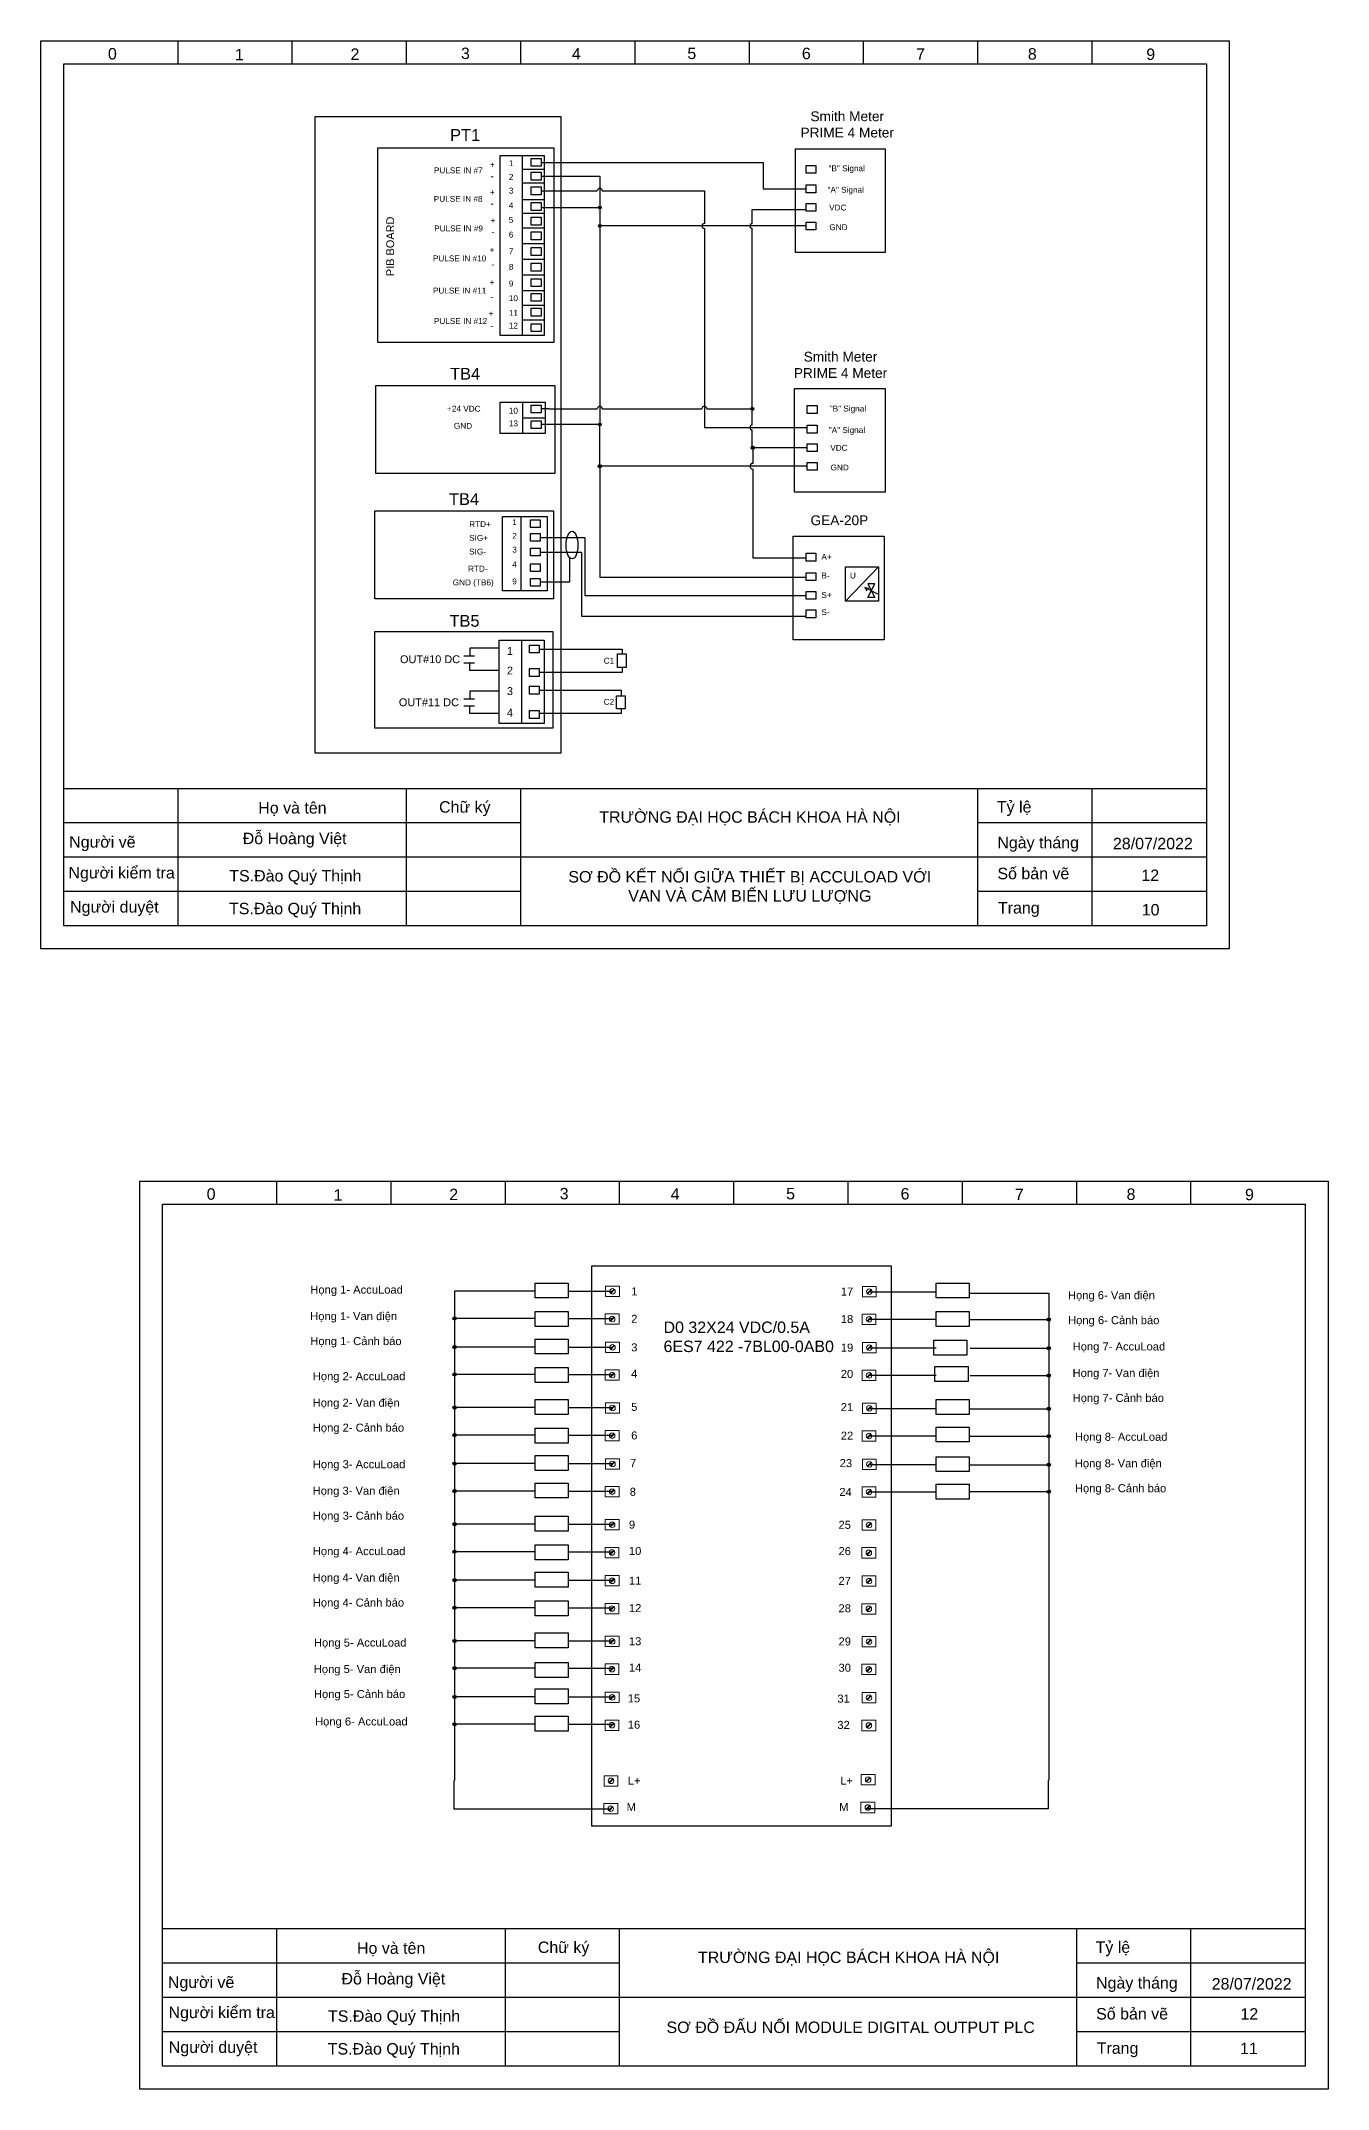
# Model space of a CAD drawing. Header units: inches. Extents: x 1923212 to 1925881, y 1073103 to 1074593.
# Drawn here: x 1925314 to 1925878, y 1073682 to 1074578 of the extents above; entities that cross this region are included whole.
import ezdxf

# ---------------------------------------------------------------- set-up
doc = ezdxf.new("R2010")
doc.units = ezdxf.units.IN
doc.header["$MEASUREMENT"] = 0
doc.linetypes.add('CONTINOUS', pattern=[0])
for name, color, linetype, lineweight in [('11', 7, 'CONTINOUS', 5), ('Net chu', 240, 'Continuous', 25), ('Net vien', 5, 'Continuous', 25), ('P', 250, 'Continuous', 9)]:
    doc.layers.add(name, color=color, linetype=linetype, lineweight=lineweight)
for name, color, linetype in [('SYMS', 7, 'Continuous'), ('WIRES', 7, 'Continuous'), ('YEL_14_THHN', 2, 'Continuous')]:
    doc.layers.add(name, color=color, linetype=linetype)
doc.styles.get("Standard").update_dxf_attribs({"font": 'arial.ttf'})

# ---------------------------------------------------------------- blocks, each defined once
blk = doc.blocks.new('WDDOT')
for radius in [0.72, 0.449, 0.223]:
    blk.add_circle((0, 0), radius)

msp = doc.modelspace()

# ---------------------------------------------------------------- linework, layer by layer
for p, q in [((1925525.02, 1074527.98), (1925525.02, 1074449.26)), ((1925525.02, 1074521.99), (1925534.65, 1074521.99)), ((1925525.02, 1074516), (1925534.65, 1074516)), ((1925525.02, 1074508.73), (1925534.65, 1074508.73)), ((1925525.02, 1074502.74), (1925534.65, 1074502.74)), ((1925525.02, 1074496.32), (1925534.65, 1074496.32)), ((1925525.02, 1074489.47), (1925534.65, 1074489.47)), ((1925525.02, 1074482.63), (1925534.65, 1074482.63)), ((1925525.02, 1074475.78), (1925534.65, 1074475.78)), ((1925525.02, 1074468.94), (1925534.65, 1074468.94)), ((1925525.02, 1074462.52), (1925534.65, 1074462.52)), ((1925525.02, 1074456.1), (1925534.65, 1074456.1)), ((1925525.23, 1074420.16), (1925525.23, 1074406.47)), ((1925525.23, 1074413.32), (1925535.07, 1074413.32)), ((1925524.5, 1074370.09), (1925524.5, 1074337.59)), ((1925546, 1074341.59), (1925545.97, 1074352.06)), ((1925681, 1074348.09), (1925666.5, 1074333.09)), ((1925533, 1074341.59), (1925546, 1074341.59)), ((1925680.76, 1074336.21), (1925674.98, 1074339.04)), ((1925675.05, 1074339.01), (1925675.87, 1074337.67)), ((1925675.05, 1074339.01), (1925676.69, 1074338.85)), ((1925676.34, 1074334.68), (1925679.34, 1074340.68)), ((1925679.34, 1074340.68), (1925676.34, 1074340.68)), ((1925676.34, 1074340.68), (1925679.34, 1074334.68)), ((1925679.34, 1074334.68), (1925676.34, 1074334.68)), ((1925514.54, 1074312.61), (1925502.13, 1074312.61)), ((1925502.13, 1074312.61), (1925502.13, 1074309.18)), ((1925514.54, 1074312.61), (1925514.54, 1074312.61)), ((1925524.81, 1074316.03), (1925524.81, 1074279.66)), ((1925499.57, 1074309.18), (1925504.27, 1074309.18)), ((1925499.57, 1074306.19), (1925504.27, 1074306.19)), ((1925502.13, 1074302.77), (1925502.13, 1074306.19)), ((1925514.54, 1074302.77), (1925502.13, 1074302.77)), ((1925514.54, 1074302.77), (1925514.54, 1074302.77)), ((1925514.54, 1074293.78), (1925502.13, 1074293.78)), ((1925502.13, 1074293.78), (1925502.13, 1074290.36)), ((1925514.54, 1074293.78), (1925514.54, 1074293.78)), ((1925499.57, 1074290.36), (1925504.27, 1074290.36)), ((1925499.57, 1074287.36), (1925504.27, 1074287.36)), ((1925502.13, 1074283.94), (1925502.13, 1074287.36)), ((1925514.54, 1074283.94), (1925502.13, 1074283.94)), ((1925514.54, 1074283.94), (1925514.54, 1074283.94))]:
    msp.add_line(p, q)
for points in [[(1925434.5, 1074545.09), (1925542, 1074545.09), (1925542, 1074266.59), (1925434.5, 1074266.59)], [(1925461.91, 1074531.4), (1925538.93, 1074531.4), (1925538.93, 1074446.26), (1925461.91, 1074446.26)], [(1925515.39, 1074527.98), (1925534.65, 1074527.98), (1925534.65, 1074449.26), (1925515.39, 1074449.26)], [(1925529.08, 1074526.7), (1925533.36, 1074526.7), (1925533.36, 1074523.27), (1925529.08, 1074523.27)], [(1925644.6, 1074530.97), (1925683.96, 1074530.97), (1925683.96, 1074485.62), (1925644.6, 1074485.62)], [(1925529.08, 1074520.71), (1925533.36, 1074520.71), (1925533.36, 1074517.28), (1925529.08, 1074517.28)], [(1925649.31, 1074523.7), (1925653.59, 1074523.7), (1925653.59, 1074520.28), (1925649.31, 1074520.28)], [(1925529.08, 1074514.29), (1925533.36, 1074514.29), (1925533.36, 1074510.87), (1925529.08, 1074510.87)], [(1925529.08, 1074507.44), (1925533.36, 1074507.44), (1925533.36, 1074504.02), (1925529.08, 1074504.02)], [(1925649.31, 1074515.14), (1925653.59, 1074515.14), (1925653.59, 1074511.72), (1925649.31, 1074511.72)], [(1925649.31, 1074507.02), (1925653.59, 1074507.02), (1925653.59, 1074503.59), (1925649.31, 1074503.59)], [(1925529.08, 1074501.03), (1925533.36, 1074501.03), (1925533.36, 1074497.6), (1925529.08, 1074497.6)], [(1925649.31, 1074498.89), (1925653.59, 1074498.89), (1925653.59, 1074495.46), (1925649.31, 1074495.46)], [(1925529.08, 1074494.61), (1925533.36, 1074494.61), (1925533.36, 1074491.19), (1925529.08, 1074491.19)], [(1925529.08, 1074487.76), (1925533.36, 1074487.76), (1925533.36, 1074484.34), (1925529.08, 1074484.34)], [(1925529.08, 1074480.92), (1925533.36, 1074480.92), (1925533.36, 1074477.49), (1925529.08, 1074477.49)], [(1925529.08, 1074474.07), (1925533.36, 1074474.07), (1925533.36, 1074470.65), (1925529.08, 1074470.65)], [(1925529.08, 1074467.65), (1925533.36, 1074467.65), (1925533.36, 1074464.23), (1925529.08, 1074464.23)], [(1925529.08, 1074461.24), (1925533.36, 1074461.24), (1925533.36, 1074457.81), (1925529.08, 1074457.81)], [(1925529.08, 1074454.39), (1925533.36, 1074454.39), (1925533.36, 1074450.97), (1925529.08, 1074450.97)], [(1925461.06, 1074427.44), (1925539.35, 1074427.44), (1925539.35, 1074388.93), (1925461.06, 1074388.93)], [(1925644.17, 1074426.15), (1925683.96, 1074426.15), (1925683.96, 1074380.8), (1925644.17, 1074380.8)], [(1925515.39, 1074420.16), (1925535.07, 1074420.16), (1925535.07, 1074406.47), (1925515.39, 1074406.47)], [(1925529.08, 1074418.88), (1925533.36, 1074418.88), (1925533.36, 1074415.46), (1925529.08, 1074415.46)], [(1925649.83, 1074418.62), (1925654.11, 1074418.62), (1925654.11, 1074415.2), (1925649.83, 1074415.2)], [(1925529.08, 1074412.03), (1925533.36, 1074412.03), (1925533.36, 1074408.61), (1925529.08, 1074408.61)], [(1925649.83, 1074410.06), (1925654.11, 1074410.06), (1925654.11, 1074406.64), (1925649.83, 1074406.64)], [(1925649.83, 1074401.94), (1925654.11, 1074401.94), (1925654.11, 1074398.51), (1925649.83, 1074398.51)], [(1925649.83, 1074393.81), (1925654.11, 1074393.81), (1925654.11, 1074390.38), (1925649.83, 1074390.38)], [(1925460.56, 1074372.6), (1925538.85, 1074372.6), (1925538.85, 1074334.09), (1925460.56, 1074334.09)], [(1925516.5, 1074370.09), (1925536, 1074370.09), (1925536, 1074337.59), (1925516.5, 1074337.59)], [(1925528.72, 1074368.69), (1925533, 1074368.69), (1925533, 1074365.26), (1925528.72, 1074365.26)], [(1925528.72, 1074362.7), (1925533, 1074362.7), (1925533, 1074359.27), (1925528.72, 1074359.27)], [(1925528.72, 1074356.28), (1925533, 1074356.28), (1925533, 1074352.86), (1925528.72, 1074352.86)], [(1925643.67, 1074361.59), (1925683.46, 1074361.59), (1925683.46, 1074316.24), (1925643.67, 1074316.24)], [(1925528.72, 1074349.43), (1925533, 1074349.43), (1925533, 1074346.01), (1925528.72, 1074346.01)], [(1925649.33, 1074354.06), (1925653.61, 1074354.06), (1925653.61, 1074350.64), (1925649.33, 1074350.64)], [(1925649.33, 1074345.51), (1925653.61, 1074345.51), (1925653.61, 1074342.08), (1925649.33, 1074342.08)], [(1925666.5, 1074348.09), (1925681, 1074348.09), (1925681, 1074333.09), (1925666.5, 1074333.09)], [(1925528.72, 1074343.02), (1925533, 1074343.02), (1925533, 1074339.59), (1925528.72, 1074339.59)], [(1925649.33, 1074337.38), (1925653.61, 1074337.38), (1925653.61, 1074333.95), (1925649.33, 1074333.95)], [(1925649.33, 1074329.25), (1925653.61, 1074329.25), (1925653.61, 1074325.82), (1925649.33, 1074325.82)], [(1925460.63, 1074319.88), (1925538.5, 1074319.88), (1925538.5, 1074277.52), (1925460.63, 1074277.52)], [(1925514.97, 1074316.03), (1925534.65, 1074316.03), (1925534.65, 1074279.66), (1925514.97, 1074279.66)], [(1925528.23, 1074313.89), (1925532.51, 1074313.89), (1925532.51, 1074310.47), (1925528.23, 1074310.47)], [(1925566.74, 1074310.04), (1925570.59, 1074310.04), (1925570.59, 1074304.05), (1925566.74, 1074304.05)], [(1925528.23, 1074303.62), (1925532.51, 1074303.62), (1925532.51, 1074300.2), (1925528.23, 1074300.2)], [(1925528.23, 1074295.92), (1925532.51, 1074295.92), (1925532.51, 1074292.5), (1925528.23, 1074292.5)], [(1925528.23, 1074285.22), (1925532.51, 1074285.22), (1925532.51, 1074281.8), (1925528.23, 1074281.8)], [(1925566.31, 1074291.64), (1925570.16, 1074291.64), (1925570.16, 1074286.08), (1925566.31, 1074286.08)], [(1925555.49, 1074042.41), (1925686.49, 1074042.41), (1925686.49, 1073797.41), (1925555.49, 1073797.41)], [(1925530.71, 1074034.91), (1925545.21, 1074034.91), (1925545.21, 1074028.41), (1925530.71, 1074028.41)], [(1925706.21, 1074034.91), (1925720.71, 1074034.91), (1925720.71, 1074028.41), (1925706.21, 1074028.41)], [(1925530.71, 1074022.41), (1925545.21, 1074022.41), (1925545.21, 1074015.91), (1925530.71, 1074015.91)], [(1925706.21, 1074022.41), (1925720.71, 1074022.41), (1925720.71, 1074015.91), (1925706.21, 1074015.91)], [(1925530.71, 1074010.41), (1925545.21, 1074010.41), (1925545.21, 1074003.91), (1925530.71, 1074003.91)], [(1925705.21, 1074009.91), (1925719.71, 1074009.91), (1925719.71, 1074003.41), (1925705.21, 1074003.41)], [(1925530.71, 1073997.91), (1925545.21, 1073997.91), (1925545.21, 1073991.41), (1925530.71, 1073991.41)], [(1925705.71, 1073998.41), (1925720.21, 1073998.41), (1925720.21, 1073991.91), (1925705.71, 1073991.91)], [(1925530.71, 1073983.91), (1925545.21, 1073983.91), (1925545.21, 1073977.41), (1925530.71, 1073977.41)], [(1925706.21, 1073983.91), (1925720.71, 1073983.91), (1925720.71, 1073977.41), (1925706.21, 1073977.41)], [(1925530.71, 1073971.41), (1925545.21, 1073971.41), (1925545.21, 1073964.91), (1925530.71, 1073964.91)], [(1925706.21, 1073971.91), (1925720.71, 1073971.91), (1925720.71, 1073965.41), (1925706.21, 1073965.41)], [(1925530.71, 1073959.41), (1925545.21, 1073959.41), (1925545.21, 1073952.91), (1925530.71, 1073952.91)], [(1925706.21, 1073958.91), (1925720.71, 1073958.91), (1925720.71, 1073952.41), (1925706.21, 1073952.41)], [(1925530.71, 1073947.41), (1925545.21, 1073947.41), (1925545.21, 1073940.91), (1925530.71, 1073940.91)], [(1925706.21, 1073946.91), (1925720.71, 1073946.91), (1925720.71, 1073940.41), (1925706.21, 1073940.41)], [(1925530.71, 1073932.91), (1925545.21, 1073932.91), (1925545.21, 1073926.41), (1925530.71, 1073926.41)], [(1925530.71, 1073920.41), (1925545.21, 1073920.41), (1925545.21, 1073913.91), (1925530.71, 1073913.91)], [(1925530.71, 1073908.41), (1925545.21, 1073908.41), (1925545.21, 1073901.91), (1925530.71, 1073901.91)], [(1925530.71, 1073895.91), (1925545.21, 1073895.91), (1925545.21, 1073889.41), (1925530.71, 1073889.41)], [(1925530.71, 1073881.91), (1925545.21, 1073881.91), (1925545.21, 1073875.41), (1925530.71, 1073875.41)], [(1925530.71, 1073868.91), (1925545.21, 1073868.91), (1925545.21, 1073862.41), (1925530.71, 1073862.41)], [(1925530.71, 1073857.41), (1925545.21, 1073857.41), (1925545.21, 1073850.91), (1925530.71, 1073850.91)], [(1925530.71, 1073845.41), (1925545.21, 1073845.41), (1925545.21, 1073838.91), (1925530.71, 1073838.91)]]:
    msp.add_lwpolyline(points, close=True)
msp.add_ellipse((1925546.91, 1074357.64), major_axis=(0, -6), ratio=0.431174)
at = {"layer": '11', "linetype": 'Continuous'}
for points in [[(1925567.61, 1074033.55), (1925567.61, 1074029.02), (1925561.58, 1074029.02), (1925561.58, 1074033.55)], [(1925680.02, 1074033.41), (1925680.02, 1074028.88), (1925673.99, 1074028.88), (1925673.99, 1074033.41)], [(1925567.49, 1074021.41), (1925567.49, 1074016.88), (1925561.45, 1074016.88), (1925561.45, 1074021.41)], [(1925679.89, 1074021.27), (1925679.89, 1074016.74), (1925673.86, 1074016.74), (1925673.86, 1074021.27)], [(1925567.61, 1074009.05), (1925567.61, 1074004.52), (1925561.58, 1074004.52), (1925561.58, 1074009.05)], [(1925680.02, 1074008.91), (1925680.02, 1074004.38), (1925673.99, 1074004.38), (1925673.99, 1074008.91)], [(1925567.49, 1073996.91), (1925567.49, 1073992.38), (1925561.45, 1073992.38), (1925561.45, 1073996.91)], [(1925679.89, 1073996.77), (1925679.89, 1073992.24), (1925673.86, 1073992.24), (1925673.86, 1073996.77)], [(1925567.61, 1073982.55), (1925567.61, 1073978.02), (1925561.58, 1073978.02), (1925561.58, 1073982.55)], [(1925680.02, 1073982.41), (1925680.02, 1073977.88), (1925673.99, 1073977.88), (1925673.99, 1073982.41)], [(1925567.49, 1073970.41), (1925567.49, 1073965.88), (1925561.45, 1073965.88), (1925561.45, 1073970.41)], [(1925679.89, 1073970.27), (1925679.89, 1073965.74), (1925673.86, 1073965.74), (1925673.86, 1073970.27)], [(1925567.61, 1073958.05), (1925567.61, 1073953.52), (1925561.58, 1073953.52), (1925561.58, 1073958.05)], [(1925680.02, 1073957.91), (1925680.02, 1073953.38), (1925673.99, 1073953.38), (1925673.99, 1073957.91)], [(1925567.49, 1073945.91), (1925567.49, 1073941.38), (1925561.45, 1073941.38), (1925561.45, 1073945.91)], [(1925679.89, 1073945.77), (1925679.89, 1073941.24), (1925673.86, 1073941.24), (1925673.86, 1073945.77)], [(1925567.49, 1073931.44), (1925567.49, 1073926.91), (1925561.45, 1073926.91), (1925561.45, 1073931.44)], [(1925679.89, 1073931.3), (1925679.89, 1073926.77), (1925673.86, 1073926.77), (1925673.86, 1073931.3)], [(1925567.36, 1073919.3), (1925567.36, 1073914.77), (1925561.32, 1073914.77), (1925561.32, 1073919.3)], [(1925679.76, 1073919.17), (1925679.76, 1073914.63), (1925673.73, 1073914.63), (1925673.73, 1073919.17)], [(1925567.49, 1073906.94), (1925567.49, 1073902.41), (1925561.45, 1073902.41), (1925561.45, 1073906.94)], [(1925679.89, 1073906.8), (1925679.89, 1073902.27), (1925673.86, 1073902.27), (1925673.86, 1073906.8)], [(1925567.36, 1073894.8), (1925567.36, 1073890.27), (1925561.32, 1073890.27), (1925561.32, 1073894.8)], [(1925679.76, 1073894.67), (1925679.76, 1073890.13), (1925673.73, 1073890.13), (1925673.73, 1073894.67)], [(1925567.49, 1073880.44), (1925567.49, 1073875.91), (1925561.45, 1073875.91), (1925561.45, 1073880.44)], [(1925679.89, 1073880.3), (1925679.89, 1073875.77), (1925673.86, 1073875.77), (1925673.86, 1073880.3)], [(1925567.36, 1073868.3), (1925567.36, 1073863.77), (1925561.32, 1073863.77), (1925561.32, 1073868.3)], [(1925679.76, 1073868.17), (1925679.76, 1073863.63), (1925673.73, 1073863.63), (1925673.73, 1073868.17)], [(1925567.49, 1073855.94), (1925567.49, 1073851.41), (1925561.45, 1073851.41), (1925561.45, 1073855.94)], [(1925679.89, 1073855.8), (1925679.89, 1073851.27), (1925673.86, 1073851.27), (1925673.86, 1073855.8)], [(1925567.36, 1073843.8), (1925567.36, 1073839.27), (1925561.32, 1073839.27), (1925561.32, 1073843.8)], [(1925679.76, 1073843.67), (1925679.76, 1073839.13), (1925673.73, 1073839.13), (1925673.73, 1073843.67)], [(1925566.99, 1073819.44), (1925566.99, 1073814.91), (1925560.95, 1073814.91), (1925560.95, 1073819.44)], [(1925679.49, 1073819.94), (1925679.49, 1073815.41), (1925673.45, 1073815.41), (1925673.45, 1073819.94)], [(1925566.86, 1073807.3), (1925566.86, 1073802.77), (1925560.82, 1073802.77), (1925560.82, 1073807.3)], [(1925679.36, 1073807.8), (1925679.36, 1073803.27), (1925673.32, 1073803.27), (1925673.32, 1073807.8)]]:
    msp.add_lwpolyline(points, close=True, dxfattribs=at)
at = {"layer": 'Net vien'}
for p, q in [((1925374.5, 1074568.09), (1925374.5, 1074578.09)), ((1925424.5, 1074568.09), (1925424.5, 1074578.09)), ((1925474.5, 1074568.09), (1925474.5, 1074578.09)), ((1925524.5, 1074568.09), (1925524.5, 1074578.09)), ((1925574.5, 1074568.09), (1925574.5, 1074578.09)), ((1925624.5, 1074568.09), (1925624.5, 1074578.09)), ((1925674.5, 1074568.09), (1925674.5, 1074578.09)), ((1925724.5, 1074568.09), (1925724.5, 1074578.09)), ((1925724.5, 1074568.09), (1925724.5, 1074578.09)), ((1925724.5, 1074568.09), (1925724.5, 1074578.09)), ((1925724.5, 1074568.09), (1925724.5, 1074578.09)), ((1925724.5, 1074568.09), (1925724.5, 1074578.09)), ((1925724.5, 1074568.09), (1925724.5, 1074578.09)), ((1925724.5, 1074568.09), (1925724.5, 1074578.09)), ((1925724.5, 1074568.09), (1925724.5, 1074578.09)), ((1925774.5, 1074568.09), (1925774.5, 1074578.09)), ((1925324.5, 1074191.09), (1925324.5, 1074568.09)), ((1925324.5, 1074568.09), (1925824.5, 1074568.09)), ((1925824.5, 1074568.09), (1925824.5, 1074191.09)), ((1925824.5, 1074251.09), (1925324.5, 1074251.09)), ((1925374.5, 1074191.09), (1925374.5, 1074251.09)), ((1925474.5, 1074191.09), (1925474.5, 1074251.09)), ((1925524.5, 1074191.09), (1925524.5, 1074251.09)), ((1925724.5, 1074191.09), (1925724.5, 1074251.09)), ((1925774.5, 1074191.09), (1925774.5, 1074251.09)), ((1925524.5, 1074236.09), (1925324.5, 1074236.09)), ((1925824.5, 1074236.09), (1925724.5, 1074236.09)), ((1925824.5, 1074221.09), (1925324.5, 1074221.09)), ((1925524.5, 1074206.09), (1925324.5, 1074206.09)), ((1925824.5, 1074206.09), (1925724.5, 1074206.09)), ((1925824.5, 1074191.09), (1925324.5, 1074191.09)), ((1925824.5, 1074191.09), (1925324.5, 1074191.09)), ((1925417.71, 1074069.41), (1925417.71, 1074079.41)), ((1925467.71, 1074069.41), (1925467.71, 1074079.41)), ((1925517.71, 1074069.41), (1925517.71, 1074079.41)), ((1925567.71, 1074069.41), (1925567.71, 1074079.41)), ((1925617.71, 1074069.41), (1925617.71, 1074079.41)), ((1925667.71, 1074069.41), (1925667.71, 1074079.41)), ((1925717.71, 1074069.41), (1925717.71, 1074079.41)), ((1925767.71, 1074069.41), (1925767.71, 1074079.41)), ((1925767.71, 1074069.41), (1925767.71, 1074079.41)), ((1925767.71, 1074069.41), (1925767.71, 1074079.41)), ((1925767.71, 1074069.41), (1925767.71, 1074079.41)), ((1925767.71, 1074069.41), (1925767.71, 1074079.41)), ((1925767.71, 1074069.41), (1925767.71, 1074079.41)), ((1925767.71, 1074069.41), (1925767.71, 1074079.41)), ((1925767.71, 1074069.41), (1925767.71, 1074079.41)), ((1925817.71, 1074069.41), (1925817.71, 1074079.41)), ((1925367.71, 1073692.41), (1925367.71, 1074069.41)), ((1925367.71, 1074069.41), (1925867.71, 1074069.41)), ((1925867.71, 1074069.41), (1925867.71, 1073692.41)), ((1925867.71, 1073752.41), (1925367.71, 1073752.41)), ((1925417.71, 1073692.41), (1925417.71, 1073752.41)), ((1925517.71, 1073692.41), (1925517.71, 1073752.41)), ((1925567.71, 1073692.41), (1925567.71, 1073752.41)), ((1925767.71, 1073692.41), (1925767.71, 1073752.41)), ((1925817.71, 1073692.41), (1925817.71, 1073752.41)), ((1925567.71, 1073737.41), (1925367.71, 1073737.41)), ((1925867.71, 1073737.41), (1925767.71, 1073737.41)), ((1925867.71, 1073722.41), (1925367.71, 1073722.41)), ((1925567.71, 1073707.41), (1925367.71, 1073707.41)), ((1925867.71, 1073707.41), (1925767.71, 1073707.41)), ((1925867.71, 1073692.41), (1925367.71, 1073692.41)), ((1925867.71, 1073692.41), (1925367.71, 1073692.41))]:
    msp.add_line(p, q, dxfattribs=at)
for points in [[(1925314.5, 1074181.09), (1925314.5, 1074578.09), (1925834.5, 1074578.09), (1925834.5, 1074181.09), (1925314.5, 1074181.09)], [(1925357.71, 1073682.41), (1925357.71, 1074079.41), (1925877.71, 1074079.41), (1925877.71, 1073682.41), (1925357.71, 1073682.41)]]:
    msp.add_lwpolyline(points, close=True, dxfattribs=at)
at = {"layer": 'P', "color": 0, "linetype": 'Continuous'}
for points in [[(1925565.35, 1074032.22), (1925563.65, 1074030.52)], [(1925563.84, 1074030.34), (1925565.54, 1074032.04)], [(1925677.76, 1074032.09), (1925676.06, 1074030.38)], [(1925676.24, 1074030.2), (1925677.95, 1074031.9)], [(1925565.23, 1074020.09), (1925563.52, 1074018.38)], [(1925563.71, 1074018.2), (1925565.41, 1074019.9)], [(1925677.63, 1074019.95), (1925675.93, 1074018.25)], [(1925676.12, 1074018.06), (1925677.82, 1074019.76)], [(1925565.35, 1074007.72), (1925563.65, 1074006.02)], [(1925563.84, 1074005.84), (1925565.54, 1074007.54)], [(1925677.76, 1074007.59), (1925676.06, 1074005.88)], [(1925676.24, 1074005.7), (1925677.95, 1074007.4)], [(1925565.23, 1073995.59), (1925563.52, 1073993.88)], [(1925563.71, 1073993.7), (1925565.41, 1073995.4)], [(1925677.63, 1073995.45), (1925675.93, 1073993.75)], [(1925676.12, 1073993.56), (1925677.82, 1073995.26)], [(1925565.35, 1073981.22), (1925563.65, 1073979.52)], [(1925563.84, 1073979.34), (1925565.54, 1073981.04)], [(1925677.76, 1073981.09), (1925676.06, 1073979.38)], [(1925676.24, 1073979.2), (1925677.95, 1073980.9)], [(1925565.23, 1073969.09), (1925563.52, 1073967.38)], [(1925563.71, 1073967.2), (1925565.41, 1073968.9)], [(1925677.63, 1073968.95), (1925675.93, 1073967.25)], [(1925676.12, 1073967.06), (1925677.82, 1073968.76)], [(1925565.35, 1073956.72), (1925563.65, 1073955.02)], [(1925563.84, 1073954.84), (1925565.54, 1073956.54)], [(1925677.76, 1073956.59), (1925676.06, 1073954.88)], [(1925676.24, 1073954.7), (1925677.95, 1073956.4)], [(1925565.23, 1073944.59), (1925563.52, 1073942.88)], [(1925563.71, 1073942.7), (1925565.41, 1073944.4)], [(1925677.63, 1073944.45), (1925675.93, 1073942.75)], [(1925676.12, 1073942.56), (1925677.82, 1073944.26)], [(1925565.23, 1073930.12), (1925563.52, 1073928.42)], [(1925563.71, 1073928.23), (1925565.41, 1073929.94)], [(1925677.63, 1073929.98), (1925675.93, 1073928.28)], [(1925676.12, 1073928.1), (1925677.82, 1073929.8)], [(1925565.1, 1073917.98), (1925563.4, 1073916.28)], [(1925563.58, 1073916.1), (1925565.28, 1073917.8)], [(1925677.51, 1073917.84), (1925675.8, 1073916.14)], [(1925675.99, 1073915.96), (1925677.69, 1073917.66)], [(1925565.23, 1073905.62), (1925563.52, 1073903.92)], [(1925563.71, 1073903.73), (1925565.41, 1073905.44)], [(1925677.63, 1073905.48), (1925675.93, 1073903.78)], [(1925676.12, 1073903.6), (1925677.82, 1073905.3)], [(1925565.1, 1073893.48), (1925563.4, 1073891.78)], [(1925563.58, 1073891.6), (1925565.28, 1073893.3)], [(1925677.51, 1073893.34), (1925675.8, 1073891.64)], [(1925675.99, 1073891.46), (1925677.69, 1073893.16)], [(1925565.23, 1073879.12), (1925563.52, 1073877.42)], [(1925563.71, 1073877.23), (1925565.41, 1073878.94)], [(1925677.63, 1073878.98), (1925675.93, 1073877.28)], [(1925676.12, 1073877.1), (1925677.82, 1073878.8)], [(1925565.1, 1073866.98), (1925563.4, 1073865.28)], [(1925563.58, 1073865.1), (1925565.28, 1073866.8)], [(1925677.51, 1073866.84), (1925675.8, 1073865.14)], [(1925675.99, 1073864.96), (1925677.69, 1073866.66)], [(1925565.23, 1073854.62), (1925563.52, 1073852.92)], [(1925563.71, 1073852.73), (1925565.41, 1073854.44)], [(1925677.63, 1073854.48), (1925675.93, 1073852.78)], [(1925676.12, 1073852.6), (1925677.82, 1073854.3)], [(1925565.1, 1073842.48), (1925563.4, 1073840.78)], [(1925563.58, 1073840.6), (1925565.28, 1073842.3)], [(1925677.51, 1073842.34), (1925675.8, 1073840.64)], [(1925675.99, 1073840.46), (1925677.69, 1073842.16)], [(1925564.73, 1073818.12), (1925563.02, 1073816.42)], [(1925563.21, 1073816.23), (1925564.91, 1073817.94)], [(1925677.23, 1073818.62), (1925675.52, 1073816.92)], [(1925675.71, 1073816.73), (1925677.41, 1073818.44)], [(1925564.6, 1073805.98), (1925562.9, 1073804.28)], [(1925563.08, 1073804.1), (1925564.78, 1073805.8)], [(1925677.1, 1073806.48), (1925675.4, 1073804.78)], [(1925675.58, 1073804.6), (1925677.28, 1073806.3)]]:
    msp.add_lwpolyline(points, dxfattribs=at)
for centre in [(1925564.6, 1074031.28), (1925677, 1074031.14), (1925564.47, 1074019.14), (1925676.87, 1074019.01), (1925564.6, 1074006.78), (1925677, 1074006.64), (1925564.47, 1073994.64), (1925676.87, 1073994.51), (1925564.6, 1073980.28), (1925677, 1073980.14), (1925564.47, 1073968.14), (1925676.87, 1073968.01), (1925564.6, 1073955.78), (1925677, 1073955.64), (1925564.47, 1073943.64), (1925676.87, 1073943.51), (1925564.47, 1073929.18), (1925676.87, 1073929.04), (1925564.34, 1073917.04), (1925676.75, 1073916.9), (1925564.47, 1073904.68), (1925676.87, 1073904.54), (1925564.34, 1073892.54), (1925676.75, 1073892.4), (1925564.47, 1073878.18), (1925676.87, 1073878.04), (1925564.34, 1073866.04), (1925676.75, 1073865.9), (1925564.47, 1073853.68), (1925676.87, 1073853.54), (1925564.34, 1073841.54), (1925676.75, 1073841.4), (1925563.97, 1073817.18), (1925676.47, 1073817.68), (1925563.84, 1073805.04), (1925676.34, 1073805.54)]:
    msp.add_circle(centre, 1.21, dxfattribs=at)
at = {"layer": 'YEL_14_THHN'}
for p, q in [((1925533.36, 1074524.98), (1925630.48, 1074524.98)), ((1925630.48, 1074524.98), (1925630.48, 1074513.43)), ((1925533.36, 1074519), (1925559.03, 1074519)), ((1925559.03, 1074519), (1925559.03, 1074410.32)), ((1925533.36, 1074512.58), (1925557.95, 1074512.58)), ((1925560.12, 1074512.58), (1925604.81, 1074512.58)), ((1925604.81, 1074512.58), (1925604.81, 1074498.26)), ((1925630.48, 1074513.43), (1925649.31, 1074513.43)), ((1925533.36, 1074505.3), (1925559.03, 1074505.3)), ((1925625.78, 1074498.26), (1925625.78, 1074504.45)), ((1925625.78, 1074504.45), (1925649.31, 1074504.45)), ((1925649.31, 1074497.18), (1925559.03, 1074497.18)), ((1925604.81, 1074496.09), (1925604.81, 1074409.04)), ((1925625.78, 1074417.17), (1925625.78, 1074496.09)), ((1925536.79, 1074417.17), (1925533.36, 1074417.17)), ((1925536.79, 1074417.17), (1925557.95, 1074417.17)), ((1925560.12, 1074417.17), (1925603.73, 1074417.17)), ((1925605.9, 1074417.17), (1925625.78, 1074417.17)), ((1925625.78, 1074410.13), (1925625.78, 1074417.17)), ((1925536.79, 1074410.32), (1925533.36, 1074410.32)), ((1925559.03, 1074410.32), (1925536.79, 1074410.32)), ((1925559.03, 1074392.1), (1925559.03, 1074410.32)), ((1925604.81, 1074409.04), (1925649.74, 1074409.04)), ((1925625.78, 1074400.22), (1925625.78, 1074407.95)), ((1925649.83, 1074400.22), (1925625.78, 1074400.22)), ((1925626, 1074400.22), (1925626, 1074393.37)), ((1925559, 1074392.1), (1925559, 1074343.59)), ((1925649.83, 1074392.1), (1925559.03, 1074392.1)), ((1925626, 1074390.83), (1925626, 1074352.09)), ((1925533, 1074360.99), (1925552.5, 1074360.99)), ((1925533, 1074354.57), (1925551, 1074354.57)), ((1925551, 1074354.57), (1925551, 1074326.59)), ((1925552.5, 1074360.99), (1925552.5, 1074335.59)), ((1925626, 1074352.09), (1925649.5, 1074352.09)), ((1925559, 1074343.59), (1925649, 1074343.59)), ((1925552.5, 1074335.59), (1925649, 1074335.59)), ((1925551, 1074326.59), (1925649.5, 1074326.59)), ((1925532.51, 1074312.18), (1925568.88, 1074312.18)), ((1925568.88, 1074312.18), (1925568.88, 1074310.04)), ((1925568.88, 1074301.91), (1925532.51, 1074301.91)), ((1925568.88, 1074304.05), (1925568.88, 1074301.91)), ((1925532.51, 1074294.21), (1925568.45, 1074294.21)), ((1925568.45, 1074294.21), (1925568.45, 1074291.64)), ((1925568.45, 1074283.94), (1925532.51, 1074283.94)), ((1925568.45, 1074286.08), (1925568.45, 1074283.94)), ((1925530.49, 1074031.41), (1925495.49, 1074031.41)), ((1925495.49, 1074031.41), (1925495.49, 1073817.41)), ((1925545.49, 1074031.41), (1925564.49, 1074031.41)), ((1925706.17, 1074030.91), (1925676.99, 1074030.91)), ((1925721.17, 1074030.41), (1925755.49, 1074030.41)), ((1925755.49, 1074030.41), (1925755.49, 1073817.41)), ((1925530.49, 1074019.41), (1925495.49, 1074019.41)), ((1925545.49, 1074019.41), (1925564.49, 1074019.41)), ((1925706.17, 1074018.91), (1925676.99, 1074018.91)), ((1925721.17, 1074018.91), (1925755.49, 1074018.91)), ((1925530.49, 1074006.91), (1925495.49, 1074006.91)), ((1925545.49, 1074006.91), (1925564.49, 1074006.91)), ((1925706.17, 1074006.41), (1925676.99, 1074006.41)), ((1925721.17, 1074006.41), (1925755.49, 1074006.41)), ((1925530.49, 1073994.91), (1925495.49, 1073994.91)), ((1925545.49, 1073994.91), (1925564.49, 1073994.91)), ((1925706.17, 1073994.41), (1925676.99, 1073994.41)), ((1925721.17, 1073994.41), (1925755.49, 1073994.41)), ((1925530.49, 1073980.41), (1925495.49, 1073980.41)), ((1925545.49, 1073980.41), (1925564.49, 1073980.41)), ((1925706.17, 1073979.91), (1925676.99, 1073979.91)), ((1925721.17, 1073979.91), (1925755.49, 1073979.91)), ((1925530.49, 1073968.41), (1925495.49, 1073968.41)), ((1925545.49, 1073968.41), (1925564.49, 1073968.41)), ((1925706.17, 1073967.91), (1925676.99, 1073967.91)), ((1925721.17, 1073967.91), (1925755.49, 1073967.91)), ((1925530.49, 1073955.91), (1925495.49, 1073955.91)), ((1925545.49, 1073955.91), (1925564.49, 1073955.91)), ((1925706.17, 1073955.41), (1925676.99, 1073955.41)), ((1925721.17, 1073955.41), (1925755.49, 1073955.41)), ((1925530.49, 1073943.91), (1925495.49, 1073943.91)), ((1925545.49, 1073943.91), (1925564.49, 1073943.91)), ((1925706.17, 1073943.41), (1925676.99, 1073943.41)), ((1925720.71, 1073943.66), (1925755.49, 1073943.66)), ((1925530.49, 1073929.41), (1925495.49, 1073929.41)), ((1925545.49, 1073929.41), (1925564.49, 1073929.41)), ((1925530.49, 1073917.41), (1925495.49, 1073917.41)), ((1925545.49, 1073917.41), (1925564.49, 1073917.41)), ((1925530.49, 1073904.91), (1925495.49, 1073904.91)), ((1925545.49, 1073904.91), (1925564.49, 1073904.91)), ((1925530.49, 1073892.91), (1925495.49, 1073892.91)), ((1925545.49, 1073892.91), (1925564.49, 1073892.91)), ((1925530.49, 1073878.41), (1925495.49, 1073878.41)), ((1925545.49, 1073878.41), (1925564.49, 1073878.41)), ((1925530.49, 1073866.41), (1925495.49, 1073866.41)), ((1925545.49, 1073866.41), (1925564.49, 1073866.41)), ((1925530.49, 1073853.91), (1925495.49, 1073853.91)), ((1925545.49, 1073853.91), (1925564.49, 1073853.91)), ((1925530.49, 1073841.91), (1925495.49, 1073841.91)), ((1925545.49, 1073841.91), (1925564.49, 1073841.91)), ((1925495.21, 1073817.41), (1925495.21, 1073804.91)), ((1925755.21, 1073817.41), (1925755.21, 1073804.91)), ((1925495.21, 1073804.91), (1925563.21, 1073804.91)), ((1925755.21, 1073804.91), (1925675.71, 1073804.91))]:
    msp.add_line(p, q, dxfattribs=at)
for centre, radius, start, end in [((1925559.03, 1074512.58), 1.09, 0, 180), ((1925604.81, 1074497.18), 1.09, 90, 270), ((1925625.78, 1074497.18), 1.09, 90, 270), ((1925559.03, 1074417.17), 1.09, 0, 180), ((1925604.81, 1074417.17), 1.09, 0, 180), ((1925625.78, 1074409.04), 1.09, 90, 270), ((1925626, 1074392.1), 1.27, 90, 270)]:
    msp.add_arc(centre, radius, start, end, dxfattribs=at)

# ---------------------------------------------------------------- block references
at = {"layer": 'SYMS', "xscale": 0.8556881068462262, "yscale": 0.8556881068462262, "zscale": 0.8556881068462262}
for p in [(1925559.03, 1074505.3), (1925559.03, 1074497.18), (1925625.78, 1074417.17), (1925559.03, 1074410.32)]:
    msp.add_blockref('WDDOT', p, dxfattribs=at)
at = {"layer": 'SYMS'}
for p in [(1925626, 1074400.22), (1925559, 1074392.1), (1925495.49, 1074019.41), (1925755.49, 1074018.91), (1925495.49, 1074006.91), (1925755.49, 1074006.41), (1925495.49, 1073994.91), (1925755.49, 1073994.41), (1925495.49, 1073980.41), (1925755.49, 1073979.91), (1925495.49, 1073968.41), (1925755.49, 1073967.91), (1925495.49, 1073955.91), (1925755.49, 1073955.41), (1925495.49, 1073943.91), (1925755.49, 1073943.66), (1925495.49, 1073929.41), (1925495.49, 1073917.41), (1925495.49, 1073904.91), (1925495.49, 1073892.91), (1925495.49, 1073878.41), (1925495.49, 1073866.41), (1925495.49, 1073853.91), (1925495.49, 1073841.91)]:
    msp.add_blockref('WDDOT', p, dxfattribs=at)

# ---------------------------------------------------------------- texts
at = {"color": 150, "insert": (1925465.62, 1074475.25), "char_height": 3.423, "attachment_point": 1, "rotation": 90}
msp.add_mtext_dynamic_manual_height_columns('PIB BOARD', width=31.2806, gutter_width=20.07, heights=[1.64], dxfattribs=at)
at = {"color": 150, "attachment_point": 1}
for s, width, gutter_width, insert, char_height in [('C1', 5.1599, 21.39, (1925560.75, 1074308.33), 2.567), ('C2', 5.1599, 21.39, (1925560.75, 1074290.36), 2.567), ('Họng 1- AccuLoad', 48.2585, 25, (1925432.37, 1074033.76), 3.5), ('Họng 6- Van điện', 61.9106, 25, (1925763.9, 1074031.32), 3.5), ('Họng 1- Van điện', 61.9106, 25, (1925432.32, 1074022.17), 3.5), ('Họng 6- Cảnh báo', 48.2585, 25, (1925763.95, 1074020.41), 3.5), ('Họng 1- Cảnh báo', 48.2585, 25, (1925432.37, 1074011.26), 3.5), ('Họng 7- AccuLoad', 48.2585, 25, (1925765.95, 1074008.91), 3.5), ('Họng 2- AccuLoad', 48.2585, 25, (1925433.45, 1073995.91), 3.5), ('Họng 7- Van điện', 61.9106, 25, (1925765.9, 1073997.32), 3.5), ('Họng 2- Van điện', 61.9106, 25, (1925433.4, 1073984.32), 3.5), ('Họng 7- Cảnh báo', 48.2585, 25, (1925765.95, 1073986.41), 3.5), ('Họng 2- Cảnh báo', 48.2585, 25, (1925433.45, 1073973.41), 3.5), ('Họng 8- AccuLoad', 48.2585, 25, (1925766.95, 1073969.41), 3.5), ('Họng 3- AccuLoad', 48.2585, 25, (1925433.45, 1073957.41), 3.5), ('Họng 8- Van điện', 61.9106, 25, (1925766.9, 1073957.82), 3.5), ('Họng 3- Van điện', 61.9106, 25, (1925433.4, 1073945.82), 3.5), ('Họng 8- Cảnh báo', 48.2585, 25, (1925766.95, 1073946.91), 3.5), ('Họng 3- Cảnh báo', 48.2585, 25, (1925433.45, 1073934.91), 3.5), ('Họng 4- AccuLoad', 48.2585, 25, (1925433.45, 1073919.41), 3.5), ('Họng 4- Van điện', 61.9106, 25, (1925433.4, 1073907.82), 3.5), ('Họng 4- Cảnh báo', 48.2585, 25, (1925433.45, 1073896.91), 3.5), ('Họng 5- AccuLoad', 48.2585, 25, (1925433.95, 1073879.41), 3.5), ('Họng 5- Van điện', 61.9106, 25, (1925433.9, 1073867.82), 3.5), ('Họng 5- Cảnh báo', 48.2585, 25, (1925433.95, 1073856.91), 3.5), ('Họng 6- AccuLoad', 48.2585, 25, (1925434.45, 1073844.91), 3.5)]:
    msp.add_mtext_dynamic_manual_height_columns(s, width=width, gutter_width=gutter_width, heights=[0], dxfattribs=dict(at, insert=insert, char_height=char_height))
at = {"color": 0, "char_height": 3.5, "attachment_point": 1}
for s, insert in [('1', (1925572.77, 1074033)), ('17', (1925664.49, 1074032.91)), ('2', (1925572.77, 1074021)), ('18', (1925664.49, 1074020.91)), ('3', (1925572.77, 1074008.5)), ('19', (1925664.49, 1074008.41)), ('4', (1925572.77, 1073997)), ('20', (1925664.49, 1073996.91)), ('5', (1925572.77, 1073982.5)), ('21', (1925664.49, 1073982.41)), ('6', (1925572.77, 1073970)), ('22', (1925664.49, 1073969.91)), ('7', (1925572.27, 1073958)), ('23', (1925663.99, 1073957.91)), ('8', (1925572.14, 1073945.36)), ('24', (1925663.86, 1073945.27)), ('9', (1925571.77, 1073931)), ('25', (1925663.49, 1073930.91)), ('10', (1925571.77, 1073919.5)), ('26', (1925663.49, 1073919.41)), ('11', (1925571.77, 1073906.5)), ('27', (1925663.49, 1073906.41)), ('12', (1925571.77, 1073894.5)), ('28', (1925663.49, 1073894.41)), ('13', (1925571.77, 1073880)), ('29', (1925663.49, 1073879.91)), ('14', (1925571.77, 1073868.5)), ('30', (1925663.49, 1073868.41)), ('15', (1925571.27, 1073855)), ('31', (1925662.99, 1073854.91)), ('16', (1925571.27, 1073843.5)), ('32', (1925662.99, 1073843.41)), ('L+', (1925571.27, 1073819)), ('L+', (1925664.27, 1073819)), ('M', (1925570.77, 1073807.5)), ('M', (1925663.77, 1073807.5))]:
    msp.add_mtext_dynamic_manual_height_columns(s, width=14.4277, gutter_width=13.15, heights=[2.29], dxfattribs=dict(at, insert=insert))
at = {"insert": (1925586.93, 1074018.05), "char_height": 5, "attachment_point": 1}
msp.add_mtext_dynamic_manual_height_columns('D0 32X24 VDC/0.5A\\P6ES7 422 -7BL00-0AB0', width=76.9564, gutter_width=25, heights=[0], dxfattribs=at)
at = {"layer": 'Net chu', "char_height": 5, "attachment_point": 1}
for s, width, insert in [('0', 5.5431, (1925343.82, 1074575.01)), ('1', 5.5431, (1925399.36, 1074574.63)), ('2', 5.5431, (1925449.97, 1074574.82)), ('3', 5.5431, (1925498.29, 1074575.18)), ('4', 5.5431, (1925546.85, 1074574.99)), ('5', 5.5431, (1925597.36, 1074575.18)), ('6', 5.5431, (1925647.45, 1074575.13)), ('7', 5.5431, (1925697.47, 1074574.88)), ('8', 5.5431, (1925746.34, 1074574.93)), ('9', 5.5431, (1925798.15, 1074574.8)), ('\\pxqc;Họ và tên', 58.6836, (1925395.2, 1074245.23)), ('\\pxqc;Chữ ký', 33.3231, (1925483.33, 1074245.61)), ('\\pxqc;TRƯỜNG ĐẠI HỌC BÁCH KHOA HÀ NỘI', 142.8898, (1925553.28, 1074241.2)), ('\\pxql;Tỷ lệ', 33.3231, (1925732.79, 1074245.65)), ('\\pxql;Người vẽ', 41.5076, (1925326.86, 1074230.32)), ('\\pxqc;Đỗ Hoàng Việt', 92.8933, (1925379.07, 1074231.83)), ('\\pxql;Ngày tháng', 36.6969, (1925732.98, 1074230.04)), ('28/07/2022', 6.1952, (1925783.58, 1074229.61)), ('Người kiểm tra', 49.6065, (1925326.56, 1074216.83)), ('\\pxqc;TS.Đào Quý Thịnh', 58.5505, (1925396.56, 1074215.51)), ('\\pxqc;SƠ ĐỒ KẾT NỐI GIỮA THIẾT BỊ ACCULOAD VỚI VAN VÀ CẢM BIẾN LƯU LƯỢNG', 167.4269, (1925540.97, 1074215.07)), ('\\pxql;Số bản vẽ', 33.3231, (1925733.03, 1074216.51)), ('12', 6.1952, (1925796.03, 1074215.72)), ('\\pxql;Người duyệt', 41.5076, (1925327.25, 1074201.91)), ('\\pxqc;TS.Đào Quý Thịnh', 58.5505, (1925396.45, 1074201.18)), ('\\pxql;Trang', 33.3231, (1925733.26, 1074201.5)), ('^I10', 6.1952, (1925796.18, 1074200.67)), ('0', 5.5431, (1925387.03, 1074076.33)), ('1', 5.5431, (1925442.56, 1074075.95)), ('2', 5.5431, (1925493.18, 1074076.14)), ('3', 5.5431, (1925541.49, 1074076.5)), ('4', 5.5431, (1925590.06, 1074076.3)), ('5', 5.5431, (1925640.57, 1074076.5)), ('6', 5.5431, (1925690.66, 1074076.45)), ('7', 5.5431, (1925740.67, 1074076.19)), ('8', 5.5431, (1925789.54, 1074076.25)), ('9', 5.5431, (1925841.36, 1074076.12)), ('\\pxqc;Họ và tên', 58.6836, (1925438.4, 1073746.55)), ('\\pxqc;Chữ ký', 33.3231, (1925526.53, 1073746.92)), ('\\pxql;Tỷ lệ', 33.3231, (1925775.99, 1073746.97)), ('\\pxqc;TRƯỜNG ĐẠI HỌC BÁCH KHOA HÀ NỘI', 142.8898, (1925596.48, 1073742.52)), ('\\pxql;Người vẽ', 41.5076, (1925370.06, 1073731.63)), ('\\pxqc;Đỗ Hoàng Việt', 92.8933, (1925422.27, 1073733.15)), ('\\pxql;Ngày tháng', 36.6969, (1925776.19, 1073731.36)), ('28/07/2022', 6.1952, (1925826.79, 1073730.93)), ('Người kiểm tra', 49.6065, (1925370.34, 1073718.44)), ('\\pxqc;TS.Đào Quý Thịnh', 58.5505, (1925439.76, 1073716.82)), ('SƠ ĐỒ ĐẤU NỐI MODULE DIGITAL OUTPUT PLC', 169.1468, (1925588.21, 1073711.91)), ('\\pxql;Số bản vẽ', 33.3231, (1925776.23, 1073717.83)), ('12', 6.1952, (1925839.37, 1073717.76)), ('\\pxql;Người duyệt', 41.5076, (1925370.45, 1073703.23)), ('\\pxqc;TS.Đào Quý Thịnh', 58.5505, (1925439.65, 1073702.49)), ('\\pxql;Trang', 33.3231, (1925776.47, 1073702.82)), ('11', 6.1952, (1925839.19, 1073702.68))]:
    msp.add_mtext_dynamic_manual_height_columns(s, width=width, gutter_width=25, heights=[0], dxfattribs=dict(at, insert=insert))
at = {"layer": 'WIRES', "color": 150, "attachment_point": 1}
for s, width, insert, char_height in [('\\pxqc;Smith Meter \\PPRIME 4 Meter', 54.9475, (1925639.84, 1074547.3), 4.2784), ('PT1', 12.948, (1925493.55, 1074539.54), 5.134), ('TB4', 12.948, (1925493.55, 1074435.14), 5.134), ('\\pxqc;Smith Meter \\PPRIME 4 Meter', 54.9475, (1925636.9, 1074442.15), 4.2784), ('TB4', 12.948, (1925493.05, 1074380.31), 5.134), ('\\pxqc;GEA-20P', 54.9475, (1925636.4, 1074370.62), 4.2784), ('TB5', 12.948, (1925493.26, 1074327.06), 5.134)]:
    msp.add_mtext_dynamic_manual_height_columns(s, width=width, gutter_width=21.39, heights=[0], dxfattribs=dict(at, insert=insert, char_height=char_height))
at = {"layer": 'WIRES', "attachment_point": 1}
for s, insert, char_height in [('{\\fTimes New Roman|b1|i0|c0|p18;+}', (1925510.89, 1074525.2), 2.5671), ('1', (1925519.24, 1074525.92), 2.57), ('{\\fTimes New Roman|b1|i0|c0|p18;-}', (1925511.24, 1074520.33), 2.5671), ('2', (1925519.24, 1074519.93), 2.57), ('{\\fTimes New Roman|b1|i0|c0|p18;+}', (1925510.89, 1074513.22), 2.5671), ('{\\fTimes New Roman|b1|i0|c0|p18;-}', (1925511.24, 1074508.35), 2.5671), ('4', (1925519.24, 1074507.52), 2.57), ('3', (1925519.24, 1074513.94), 2.57), ('{\\fTimes New Roman|b1|i0|c0|p18;+}', (1925511.2, 1074500.76), 2.5671), ('5', (1925519.24, 1074501.11), 2.57), ('{\\fTimes New Roman|b1|i0|c0|p18;-}', (1925511.54, 1074495.89), 2.5671), ('6', (1925519.24, 1074494.69), 2.57), ('{\\fTimes New Roman|b1|i0|c0|p18;+}', (1925510.77, 1074487.93), 2.5671), ('{\\fTimes New Roman|b1|i0|c0|p18;-}', (1925511.54, 1074481.77), 2.5671), ('8', (1925519.24, 1074480.57), 2.57), ('7', (1925519.24, 1074487.42), 2.57), ('{\\fTimes New Roman|b1|i0|c0|p18;+}', (1925510.77, 1074473.81), 2.5671), ('9', (1925519.24, 1074473.3), 2.57), ('{\\fTimes New Roman|b1|i0|c0|p18;-}', (1925511.12, 1074467.65), 2.5671), ('10', (1925519.24, 1074466.88), 2.567), ('{\\fTimes New Roman|b1|i0|c0|p18;+}', (1925510.34, 1074460.12), 2.5671), ('{\\fTimes New Roman|b1|i0|c0|p18;-}', (1925511.12, 1074454.82), 2.5671), ('11', (1925519.24, 1074460.46), 2.567), ('12', (1925519.24, 1074454.9), 2.567), ('10', (1925519.24, 1074417.68), 2.567), ('13', (1925519.24, 1074412.12), 2.567), ('1', (1925520.74, 1074368.92), 2.57), ('3', (1925520.74, 1074356.94), 2.57), ('2', (1925520.74, 1074362.93), 2.57), ('4', (1925520.74, 1074350.52), 2.57), ('9', (1925520.74, 1074343.02), 2.57), ('1', (1925518.39, 1074313.03), 3.42), ('2', (1925518.39, 1074304.48), 3.42), ('3', (1925518.39, 1074295.49), 3.42), ('4', (1925518.39, 1074286.08), 3.42)]:
    msp.add_mtext_dynamic_manual_height_columns(s, width=7.5208, gutter_width=21.39, heights=[0], dxfattribs=dict(at, insert=insert, char_height=char_height))
at = {"layer": 'WIRES', "color": 0, "attachment_point": 1}
for s, width, insert, char_height in [('PULSE IN #7', 24.5581, (1925486.46, 1074522.77), 2.5671), ('\\pxi-3,l4,t4;"B" Signal', 21.6921, (1925656.58, 1074523.7), 2.5671), ('PULSE IN #8', 24.5581, (1925486.41, 1074510.31), 2.5671), ('\\pxi-3,l4,t4;"A" Signal', 21.6921, (1925656.15, 1074514.29), 2.5671), (' VDC', 24.5581, (1925658.39, 1074506.52), 2.567), ('GND', 24.5581, (1925659.49, 1074497.92), 2.567), ('PULSE IN #9', 24.5581, (1925486.58, 1074497.39), 2.5671), ('PULSE IN #10', 24.5581, (1925486.03, 1074484.27), 2.5671), ('PULSE IN #11', 24.5581, (1925486.05, 1074470.22), 2.5671), ('PULSE IN #12', 24.5581, (1925486.46, 1074456.88), 2.5671), ('+24 VDC', 24.5581, (1925492.22, 1074418.55), 2.567), ('\\pxi-3,l4,t4;"B" Signal', 21.6921, (1925657.1, 1074418.62), 2.5671), ('GND', 24.5581, (1925495.19, 1074411.07), 2.567), ('\\pxi-3,l4,t4;"A" Signal', 21.6921, (1925656.67, 1074409.21), 2.5671), (' VDC', 24.5581, (1925658.91, 1074401.44), 2.567), ('GND', 24.5581, (1925660.01, 1074392.84), 2.567), ('RTD+', 24.5581, (1925501.88, 1074368.07), 2.567), ('SIG+', 24.5581, (1925501.88, 1074362.07), 2.567), ('SIG-', 24.5581, (1925501.88, 1074356.07), 2.567), ('RTD-', 24.5581, (1925501.38, 1074348.58), 2.567), ('A+', 24.5581, (1925656.01, 1074353.78), 2.567), ('B-', 24.5581, (1925656, 1074345.59), 2.567), ('U', 24.5581, (1925668.5, 1074345.59), 2.57), ('GND (TB6) ', 24.5581, (1925494.69, 1074342.57), 2.567), ('S+', 24.5581, (1925656, 1074337.09), 2.567), ('S-', 24.5581, (1925656, 1074329.59), 2.567), ('OUT#10 DC', 28.6561, (1925471.61, 1074309.41), 3.423), ('OUT#11 DC', 27.7154, (1925471.11, 1074290.59), 3.423)]:
    msp.add_mtext_dynamic_manual_height_columns(s, width=width, gutter_width=21.39, heights=[0], dxfattribs=dict(at, insert=insert, char_height=char_height))

doc.saveas('drawing.dxf')
